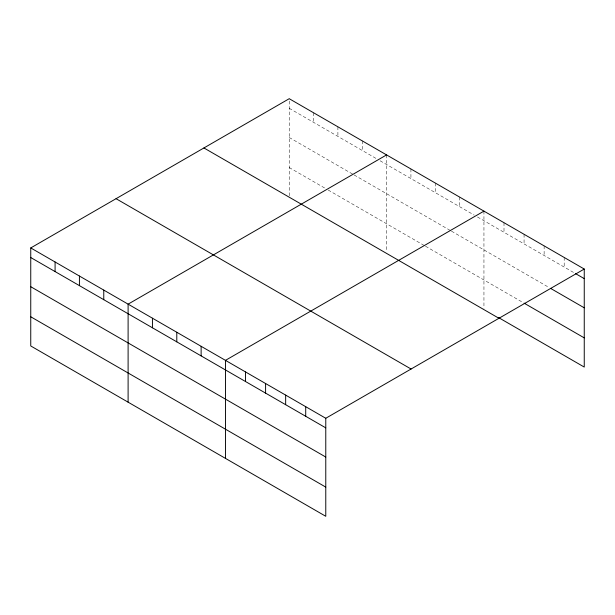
<?xml version="1.0" encoding="UTF-8"?>
<svg xmlns="http://www.w3.org/2000/svg" width="615" height="615" viewBox="0 0 615 615"><rect width="100%" height="100%" fill="white"/><g stroke="black" fill="none" stroke-linecap="round" stroke-linejoin="round"><path stroke-width="0.46" stroke-dasharray="3.08 2.31" d="M289.227 195.793L289.227 98.708M289.227 108.302L376.849 158.893M380.093 160.769L474.203 215.104M477.455 216.972L574.618 273.075M289.227 137.483L353.318 174.491M354.132 174.96L450.68 230.702M451.487 231.163L548.941 287.428M289.227 167.549L324.928 188.159M328.172 190.035L424.719 245.777M425.526 246.246L523.265 302.672M564.186 257.454L564.186 267.048M544.129 245.869L544.129 255.471M524.065 234.292L524.065 243.886M504 222.707L504 232.301M483.944 211.13L483.944 308.207M459.605 197.077L459.605 206.671M435.266 183.024L435.266 192.618M410.928 168.971L410.928 178.565M386.581 154.919L386.581 251.058M362.243 140.866L362.243 150.46M337.904 126.813L337.904 136.407M313.565 112.76L313.565 122.354"/><path stroke-width="0.92" d="M325.773 457.045L325.773 418.269L30.75 247.937L30.75 345.961L325.773 516.293L325.773 457.045L30.75 286.713M498.388 317.486L584.25 367.063L584.25 269.039L289.227 98.708L30.75 247.937M386.581 154.919L128.105 304.148L128.105 402.172M483.944 211.13L225.467 360.359L225.467 458.383M325.773 418.269L584.25 269.039M575.425 273.537L584.25 278.633M550.548 288.358L584.25 307.815M524.065 303.134L584.25 337.881M203.926 147.954L498.95 318.286M116.051 198.691L411.074 369.023M30.75 257.531L325.773 427.863M30.75 316.779L325.773 487.111M305.709 406.684L305.709 416.286M285.652 395.107L285.652 404.701M265.588 383.522L265.588 393.116M245.523 371.937L245.523 381.538M201.128 346.307L201.128 355.901M176.789 332.254L176.789 341.848M152.443 318.201L152.443 327.795M103.766 290.096L103.766 299.69M79.427 276.043L79.427 285.637M55.089 261.99L55.089 271.584"/></g></svg>
